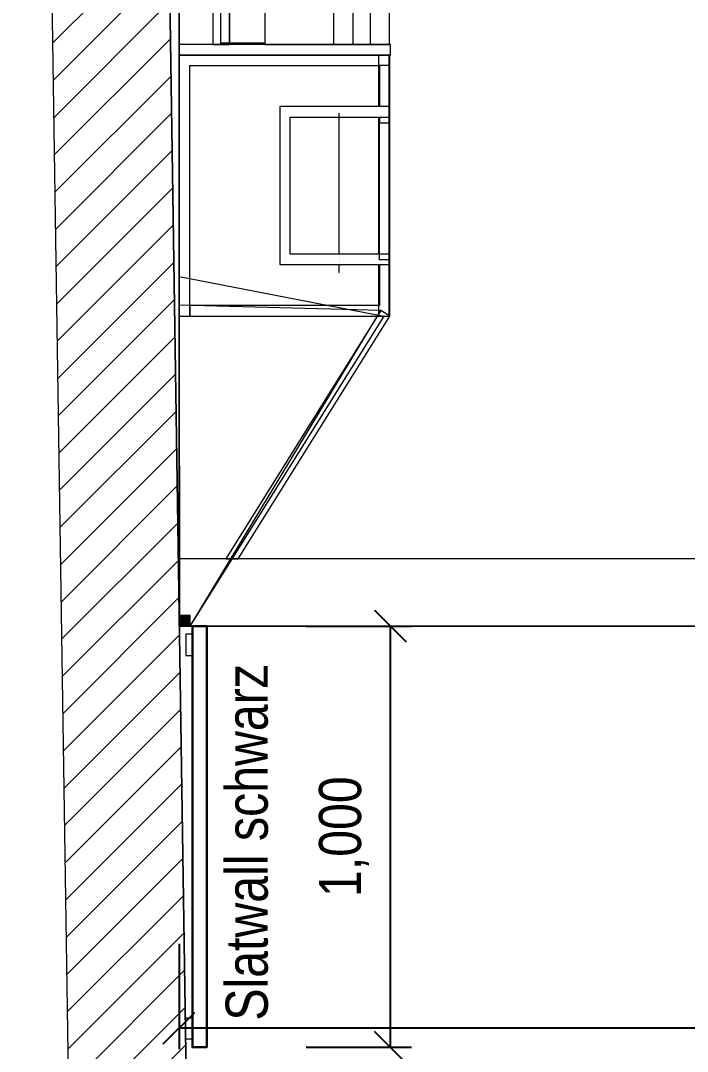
# Model space of a CAD drawing. Header units: millimetres. Extents: x 2027740 to 2136289, y -1533552 to -1491502.
# Drawn here: x 2063217 to 2064800, y -1504757 to -1502310 of the extents above; entities that cross this region are included whole.
import ezdxf
from ezdxf.enums import TextEntityAlignment as Align

# ---------------------------------------------------------------- set-up
doc = ezdxf.new("R2010")
doc.units = ezdxf.units.MM
doc.header["$MEASUREMENT"] = 0
doc.linetypes.add('AUSGEZOGEN', pattern=[0])
for name, color, linetype, lineweight in [('01_Grundriss', 7, 'Continuous', 0), ('10_Einrichtung', 7, 'Continuous', 0), ('11_Schraffur', 9, 'Continuous', 0), ('13_Ladenbau', 94, 'Continuous', 0)]:
    doc.layers.add(name, color=color, linetype=linetype, lineweight=lineweight)
doc.layers.add('15_Flächen', color=6, linetype='Continuous', lineweight=0, plot=False)
doc.styles.add('Rossmann', font='ARIALN.TTF', dxfattribs={"height": 100})
doc.styles.add('Style-Arial Narrow', font='ARIALN.TTF')
doc.dimstyles.new('Rossmann', dxfattribs={"dimtxt": 100, "dimasz": 75, "dimexe": 50, "dimexo": 0.0625, "dimgap": 50, "dimtad": 1, "dimdec": 3, "dimlfac": 0.001, "dimzin": 3, "dimtxsty": 'Rossmann', "dimcen": 0, "dimadec": 3, "dimazin": 0, "dimtfac": 1, "dimtdec": 0, "dimtofl": 0, "dimtmove": 0, "dimatfit": 1, "dimfxl": 200, "dimfxlon": 1, "dimfrac": 2, "dimtolj": 1, "dimtzin": 3, "dimarcsym": 0})

# ---------------------------------------------------------------- blocks, each defined once
blk = doc.blocks.new('_Oblique')
at = {"color": 0, "linetype": 'ByBlock', "lineweight": -2}
blk.add_line((0.5, 0.5), (-0.5, -0.5), dxfattribs=at)
blk = doc.blocks.new('*D66')
at = {"layer": '10_Einrichtung', "color": 0, "linetype": 'ByBlock', "lineweight": -2, "transparency": 16777216}
for p, q in [((2063593.1, -1499842), (2063593.1, -1500092)), ((2067593.1, -1500242), (2067593.1, -1499992))]:
    blk.add_line(p, q, dxfattribs=at)
at = {"layer": '10_Einrichtung', "color": 0, "lineweight": -2, "transparency": 16777216}
blk.add_line((2067593.1, -1500042), (2063593.1, -1500042), dxfattribs=at)
at = {"layer": 'Defpoints', "color": 0, "lineweight": 0, "transparency": 16777216}
for p in [(2063593.1, -1498747), (2063593.1, -1500042), (2067593.1, -1503747.6)]:
    blk.add_point(p, dxfattribs=at)
at = {"layer": '10_Einrichtung', "color": 0, "lineweight": -2, "transparency": 16777216, "xscale": 75, "yscale": 75, "zscale": 75, "rotation": 180}
blk.add_blockref('_Oblique', (2063593.1, -1500042), dxfattribs=at)
at = {"layer": '10_Einrichtung', "color": 0, "lineweight": -2, "transparency": 16777216, "xscale": 75, "yscale": 75, "zscale": 75}
blk.add_blockref('_Oblique', (2067593.1, -1500042), dxfattribs=at)
at = {"layer": '10_Einrichtung', "color": 0, "transparency": 16777216, "insert": (2065593.1, -1499931.9), "char_height": 100, "attachment_point": 5, "style": 'Style-Arial Narrow'}
blk.add_mtext('\\A1;4,000', dxfattribs=at)
blk = doc.blocks.new('*D67')
at = {"layer": '10_Einrichtung', "color": 0, "linetype": 'ByBlock', "lineweight": -2, "transparency": 16777216}
for p, q in [((2065146.6, -1498747), (2064896.6, -1498747)), ((2065146.6, -1503747), (2064896.6, -1503747))]:
    blk.add_line(p, q, dxfattribs=at)
at = {"layer": '10_Einrichtung', "color": 0, "lineweight": -2, "transparency": 16777216}
blk.add_line((2064946.6, -1498747), (2064946.6, -1503747), dxfattribs=at)
at = {"layer": 'Defpoints', "color": 0, "lineweight": 0, "transparency": 16777216}
for p in [(2069438.2, -1498747), (2064946.6, -1503747), (2067518.2, -1503747)]:
    blk.add_point(p, dxfattribs=at)
at = {"layer": '10_Einrichtung', "color": 0, "lineweight": -2, "transparency": 16777216, "xscale": 75, "yscale": 75, "zscale": 75}
for p, rotation in [((2064946.6, -1498747), 90), ((2064946.6, -1503747), 270)]:
    blk.add_blockref('_Oblique', p, dxfattribs=dict(at, rotation=rotation))
at = {"layer": '10_Einrichtung', "color": 0, "transparency": 16777216, "insert": (2064836.5, -1501247), "char_height": 100, "attachment_point": 5, "rotation": 90, "style": 'Style-Arial Narrow'}
blk.add_mtext('\\A1;5,000', dxfattribs=at)
blk = doc.blocks.new('SW m')
at = {"layer": '10_Einrichtung', "color": 5, "linetype": 'Continuous', "lineweight": 30, "flags": 128}
blk.add_lwpolyline([(1000, 0), (0, 0), (0, -34), (1000, -34)], close=True, dxfattribs=at)
at = {"layer": '10_Einrichtung', "color": 7, "lineweight": 0, "flags": 128}
for points in [[(69.5, 0), (19.5, 0), (19.5, 16), (69.5, 16)], [(930.5, 0), (980.5, 0), (980.5, 16), (930.5, 16)]]:
    blk.add_lwpolyline(points, close=True, dxfattribs=at)
at = {"layer": '10_Einrichtung', "color": 5, "linetype": 'Continuous', "lineweight": 0, "style": 'Rossmann'}
blk.add_text('Slatwall schwarz', height=100, dxfattribs=at).set_placement((486.4, -128.8), align=Align.MIDDLE_CENTER)
blk = doc.blocks.new('*D168')
at = {"layer": '10_Einrichtung', "color": 0, "linetype": 'ByBlock', "lineweight": -2, "transparency": 16777216}
for p, q in [((2063894.8, -1503747.6), (2064144.8, -1503747.6)), ((2063894.8, -1504747.6), (2064144.8, -1504747.6))]:
    blk.add_line(p, q, dxfattribs=at)
at = {"layer": '10_Einrichtung', "color": 0, "linetype": 'Continuous', "lineweight": -2, "transparency": 16777216}
blk.add_line((2064094.8, -1504747.6), (2064094.8, -1503747.6), dxfattribs=at)
at = {"layer": 'Defpoints', "color": 0, "linetype": 'Continuous', "lineweight": 0, "transparency": 16777216}
for p in [(2063659, -1503747.6), (2064094.8, -1503747.6), (2063659, -1504747.6)]:
    blk.add_point(p, dxfattribs=at)
at = {"layer": '10_Einrichtung', "color": 0, "linetype": 'Continuous', "lineweight": -2, "transparency": 16777216, "xscale": 75, "yscale": 75, "zscale": 75}
for p, rotation in [((2064094.8, -1503747.6), 90), ((2064094.8, -1504747.6), 270)]:
    blk.add_blockref('_Oblique', p, dxfattribs=dict(at, rotation=rotation))
at = {"layer": '10_Einrichtung', "color": 0, "linetype": 'Continuous', "lineweight": 0, "transparency": 16777216, "insert": (2063984.7, -1504247.6), "char_height": 100, "attachment_point": 5, "rotation": 90, "style": 'Style-Arial Narrow'}
blk.add_mtext('\\A1;1,000', dxfattribs=at)
blk = doc.blocks.new('*D620')
at = {"layer": '13_Ladenbau', "color": 0, "linetype": 'ByBlock', "lineweight": -2, "transparency": 16777216}
for p, q in [((2063593.1, -1504502.2), (2063593.1, -1504752.2)), ((2069598.2, -1504502.2), (2069598.2, -1504752.2))]:
    blk.add_line(p, q, dxfattribs=at)
at = {"layer": '13_Ladenbau', "color": 0, "lineweight": -2, "transparency": 16777216}
blk.add_line((2069598.2, -1504702.2), (2063593.1, -1504702.2), dxfattribs=at)
at = {"layer": 'Defpoints', "color": 0, "lineweight": 0, "transparency": 16777216}
for p in [(2063593.1, -1504297), (2069598.2, -1504297), (2063593.1, -1504702.2)]:
    blk.add_point(p, dxfattribs=at)
at = {"layer": '13_Ladenbau', "color": 0, "lineweight": -2, "transparency": 16777216, "xscale": 75, "yscale": 75, "zscale": 75, "rotation": 180}
blk.add_blockref('_Oblique', (2063593.1, -1504702.2), dxfattribs=at)
at = {"layer": '13_Ladenbau', "color": 0, "lineweight": -2, "transparency": 16777216, "xscale": 75, "yscale": 75, "zscale": 75}
blk.add_blockref('_Oblique', (2069598.2, -1504702.2), dxfattribs=at)
at = {"layer": '13_Ladenbau', "color": 0, "transparency": 16777216, "insert": (2066595.7, -1504592.1), "char_height": 100, "attachment_point": 5, "style": 'Style-Arial Narrow'}
blk.add_mtext('\\A1;6,005', dxfattribs=at)
blk = doc.blocks.new('Einfache Fensteröffnung')
at = {"color": 0, "linetype": 'Continuous', "lineweight": -2, "ltscale": 0.01}
for p, q in [((-1.625, 0), (-1.625, -0.25)), ((-1.625, 0), (1.625, 0)), ((1.625, 0), (1.625, -0.25)), ((-1.625, -0.25), (1.625, -0.25))]:
    blk.add_line(p, q, dxfattribs=at)
blk = doc.blocks.new('AU343H-22-11x0-00-00 4-Tier Gondola non swiched_4')
at = {"color": 0, "linetype": 'Continuous', "lineweight": -2, "ltscale": 0.01}
for p, q in [((0, 3.8), (0, 4)), ((0.03, 4), (0, 4)), ((17.37, 4), (0.03, 4)), ((0.03, 3.8), (0.03, 4)), ((17.37, 3.8), (17.37, 4)), ((17.4, 4), (17.37, 4)), ((17.4, 3.8), (17.4, 4)), ((0, 2.948), (0, 3.8)), ((0.03, 2.948), (0.03, 3.8)), ((17.37, 3.792), (0.03, 3.792)), ((17.37, 2.948), (17.37, 3.8)), ((17.4, 2.948), (17.4, 3.8)), ((0.03, 2.948), (0, 2.948)), ((0, 2.948), (0, 1.313)), ((17.37, 2.948), (0.03, 2.948)), ((17.4, 2.948), (17.37, 2.948)), ((17.4, 1.313), (17.4, 2.948)), ((0, 1.313), (0, 0.856)), ((0, 1.313), (17.4, 1.313)), ((17.4, 0.856), (17.4, 1.313)), ((0, 0.856), (0, 0.441)), ((0, 0.856), (17.4, 0.856)), ((17.4, 0.441), (17.4, 0.856)), ((0, 0.441), (0, -0.014)), ((0, 0.441), (17.4, 0.441)), ((17.4, -0.014), (17.4, 0.441)), ((0, -0.014), (17.4, -0.014))]:
    blk.add_line(p, q, dxfattribs=at)

msp = doc.modelspace()

# ---------------------------------------------------------------- hatches: boundary and pattern name
at = {"layer": '10_Einrichtung', "linetype": 'Continuous', "lineweight": 0}
for points in [[(2063972.6487, -1502907.7876), (2063972.6487, -1502530.2876), (2063973.6487, -1502530.2876), (2063973.6487, -1502907.7876)], [(2063593.9804, -1503747.5712), (2063593.9804, -1503722.5712), (2063619.3403, -1503722.5712), (2063619.3403, -1503747.5712)]]:
    msp.add_hatch(color=256, dxfattribs=at).paths.add_polyline_path(points)
at = {"layer": '11_Schraffur', "linetype": 'AUSGEZOGEN', "ltscale": 10}
h = msp.add_hatch(dxfattribs=at)
h.set_pattern_fill('ANSI31', color=256, pattern_type=2)
h.set_pattern_definition([(45, (1922705.07, -1372376.47), (-44.90128, 44.90128), [])])
h.paths.add_polyline_path([(2063620.1004, -1505471.2292), (2063500.1335, -1497552.0007), (2086188.2347, -1497552.0007), (2086188.2347, -1498737.0007), (2094348.2347, -1498737.0007), (2094490.7314, -1497787.6353), (2108337.2777, -1497675.5442), (2108338.0062, -1497765.5413), (2109275.4151, -1497757.9527), (2109524.0236, -1496484.4712), (2109043.1931, -1496399.6878), (2108833.9511, -1497471.517), (2094318.3019, -1497589.0246), (2094176.0137, -1498537.0007), (2086388.2347, -1498537.0007), (2086388.2347, -1497352.0007), (2063217.0716, -1497352.0007), (2063340.1325, -1505475.4704)], flags=17)

# ---------------------------------------------------------------- linework, layer by layer
at = {"layer": '01_Grundriss', "linetype": 'AUSGEZOGEN', "ltscale": 10}
for p, q in [((2063217.0716, -1497352.0007), (2063340.1325, -1505475.4704)), ((2063500.1335, -1497552.0007), (2063620.1004, -1505471.2292))]:
    msp.add_line(p, q, dxfattribs=at)
at = {"layer": '10_Einrichtung', "linetype": 'Continuous', "lineweight": 0}
for p, q in [((2064091.9143, -1502514.2361), (2064066.9143, -1502514.2361)), ((2064091.9143, -1502514.2361), (2064066.9143, -1502514.2361)), ((2064066.9143, -1502539.2361), (2064091.9143, -1502539.2361)), ((2064066.9143, -1502539.2361), (2064091.9143, -1502539.2361)), ((2064091.9143, -1502864.2361), (2064066.9143, -1502864.2361)), ((2064091.9143, -1502864.2361), (2064066.9143, -1502864.2361)), ((2064066.9143, -1502889.2361), (2064091.9143, -1502889.2361)), ((2064066.9143, -1502889.2361), (2064091.9143, -1502889.2361))]:
    msp.add_line(p, q, dxfattribs=at)
at = {"layer": '10_Einrichtung', "linetype": 'Continuous', "lineweight": 0, "flags": 128}
for points in [[(2063593.1053, -1498747.5709), (2067593.1053, -1498747.5709), (2067593.1053, -1503747.571), (2063593.1053, -1503747.571)], [(2063593.1053, -1503747.5709), (2067593.1053, -1503747.5709), (2067593.1053, -1498747.5709), (2063593.1053, -1498747.5709)], [(2063593.1053, -1503747.5692), (2067593.1053, -1503747.5692), (2067593.1053, -1498748.1414), (2063593.1053, -1498748.1414)], [(2063691.778, -1502366.6442), (2063593.1547, -1502366.6216), (2063593.5534, -1500626.7637), (2063692.1766, -1500626.7863)], [(2064091.9143, -1502391.7361), (2063593.8207, -1502391.7361), (2063593.6004, -1503011.732), (2064091.9143, -1503011.7361)], [(2063593.1053, -1503747.571), (2063593.1053, -1502917.9363), (2064079.1872, -1503011.7201), (2063618.4653, -1503747.571)], [(2063619.3403, -1503747.5712), (2064072.3115, -1502998.464), (2063593.3248, -1502985.6678), (2063593.9804, -1503747.5712)]]:
    msp.add_lwpolyline(points, close=True, dxfattribs=at)
for points in [[(2063673.1495, -1500626.719), (2063673.148, -1502366.6399)], [(2063713.148, -1502366.6399), (2063713.1495, -1500626.7191)], [(2064095.27, -1502366.7361), (2063593.8207, -1502366.7361)], [(2063593.8207, -1502366.7361), (2063593.8207, -1502391.7361)], [(2063673.148, -1502366.6399), (2063713.148, -1502366.6399)], [(2064095.27, -1502391.7361), (2064095.27, -1502366.7361)], [(2063593.8207, -1502391.7361), (2063593.6004, -1503011.732)], [(2063593.8207, -1502391.7361), (2064095.27, -1502391.7361)], [(2064093.8166, -1502391.7361), (2063593.8207, -1502391.7361)], [(2064091.9143, -1502391.9083), (2064066.9143, -1502391.9083)], [(2064066.9143, -1502391.9083), (2064066.9143, -1502514.2361)], [(2064091.9143, -1502514.2361), (2064091.9143, -1502391.9083)], [(2064093.8166, -1502553.1925), (2064093.8166, -1502391.7361)], [(2063618.6004, -1503011.7409), (2063618.8118, -1502416.7361)], [(2063618.8118, -1502416.7361), (2064068.8166, -1502416.7361)], [(2064091.9143, -1502416.7361), (2064066.9143, -1502416.7361)], [(2064066.9143, -1502416.7361), (2064066.9143, -1502514.2361)], [(2064068.8166, -1502416.7361), (2064068.8166, -1502514.2361)], [(2064091.9143, -1502514.2361), (2064091.9143, -1502416.7361)], [(2064066.9143, -1502514.2361), (2063832.2963, -1502514.2361)], [(2063832.2963, -1502514.2361), (2063832.2963, -1502889.2361)], [(2063973.6487, -1502530.2876), (2063972.6487, -1502530.2876)], [(2063972.6487, -1502530.2876), (2063972.6487, -1502864.2361)], [(2063973.6487, -1502864.2361), (2063973.6487, -1502530.2876)], [(2063857.2963, -1502539.2361), (2064066.9143, -1502539.2361)], [(2063857.2963, -1502864.2361), (2063857.2963, -1502539.2361)], [(2064066.9143, -1502539.2361), (2064066.9143, -1502864.2361)], [(2064066.9143, -1502539.2361), (2064066.9143, -1502864.2361)], [(2064068.8166, -1502539.2361), (2064068.8166, -1502553.1925)], [(2064091.9143, -1502864.2361), (2064091.9143, -1502539.2361)], [(2064091.9143, -1502864.2361), (2064091.9143, -1502539.2361)], [(2063972.6487, -1502864.2361), (2063857.2963, -1502864.2361)], [(2064066.9143, -1502864.2361), (2063973.6487, -1502864.2361)], [(2063832.2963, -1502889.2361), (2063857.2963, -1502889.2361)], [(2063857.2963, -1502889.2361), (2063972.6487, -1502889.2361)], [(2063972.6487, -1502889.2361), (2063972.6487, -1502907.7876)], [(2063973.6487, -1502889.2361), (2064066.9143, -1502889.2361)], [(2063973.6487, -1502907.7876), (2063973.6487, -1502889.2361)], [(2064066.9143, -1502889.2361), (2064066.9143, -1503011.7361)], [(2064066.9143, -1502889.2361), (2064066.9143, -1503011.7361)], [(2064068.8166, -1502889.2361), (2064068.8166, -1502986.7361)], [(2064091.9143, -1503011.7361), (2064091.9143, -1502889.2361)], [(2064091.9143, -1503011.7361), (2064091.9143, -1502889.2361)], [(2064093.8166, -1503011.7361), (2064093.8166, -1502878.1925)], [(2063972.6487, -1502907.7876), (2063973.6487, -1502907.7876)], [(2064068.8166, -1502986.7361), (2063618.8205, -1502986.7361)], [(2063618.8205, -1502986.7361), (2063618.8205, -1503011.7361)], [(2063593.6004, -1503011.732), (2063618.6004, -1503011.7409)], [(2063618.8205, -1503011.7361), (2064093.8166, -1503011.7361)], [(2064072.3115, -1502998.464), (2063703.9284, -1503587.571)], [(2063733.4139, -1503587.571), (2064093.5083, -1503011.7189)], [(2064066.9143, -1503011.7361), (2064091.9143, -1503011.7361)], [(2064066.9143, -1503011.7361), (2064091.9143, -1503011.7361)], [(2064093.5083, -1503011.7189), (2064072.3115, -1502998.464)], [(2067433.1053, -1503587.571), (2063593.1053, -1503587.571)], [(2063593.1053, -1503587.571), (2063593.1053, -1503747.571)], [(2063703.9284, -1503587.571), (2063733.4139, -1503587.571)], [(2063619.3403, -1503722.5712), (2063593.9804, -1503722.5712)], [(2063593.9804, -1503722.5712), (2063593.9804, -1503747.5712)], [(2063619.3403, -1503747.5712), (2063619.3403, -1503722.5712)], [(2063593.1053, -1503747.571), (2067593.1053, -1503747.571)], [(2063593.9804, -1503747.5712), (2063619.3403, -1503747.5712)]]:
    msp.add_lwpolyline(points, dxfattribs=at)
at = {"layer": '15_Flächen', "linetype": 'AUSGEZOGEN', "ltscale": 10, "flags": 128}
msp.add_lwpolyline([(2063518.2363, -1498747.0007), (2069416.2347, -1498747.0007), (2069416.2347, -1497552.0007), (2086188.2347, -1497552.0007), (2086188.2347, -1498737.0007), (2094348.2347, -1498737.0007), (2094490.7314, -1497787.6353), (2108337.2777, -1497675.5442), (2108338.0062, -1497765.5413), (2109517.9676, -1497755.9892), (2109508.3603, -1497805.0575), (2109547.615, -1497812.7433), (2108805.7428, -1501601.7995), (2108766.4882, -1501594.1137), (2108756.8809, -1501643.182), (2107891.7578, -1501473.7966), (2107780.5881, -1502052.9736), (2107765.8571, -1502050.146), (2107762.6687, -1502066.757), (2107762.6687, -1502066.757), (2107551.5231, -1502026.2288), (2107517.1505, -1502019.6312), (2107517.1505, -1502019.6312), (2106749.1698, -1501872.2218), (2106546.6419, -1502927.3614), (2106495.5741, -1502917.5593), (2106064.4675, -1505163.5593), (2106115.5353, -1505173.3614), (2105970.73, -1505927.7748), (2105970.73, -1505927.7748), (2105970.73, -1505927.7748), (2105970.73, -1505927.7748), (2105925.3788, -1506164.0476), (2106938.8777, -1506358.5828), (2106935.6894, -1506375.1937), (2106950.4205, -1506378.0213), (2106843.9162, -1506932.8923), (2107683.5883, -1507094.0624), (2107674.1631, -1507143.1661), (2107713.446, -1507150.7062), (2107014.288, -1510793.2134), (2106975.0051, -1510785.6733), (2106965.5799, -1510834.777), (2106437.4116, -1510724.1616), (2106384.1156, -1510978.6405), (2100740.5785, -1509934.0344), (2100598.6456, -1510756.8831), (2092446.7045, -1510980.2262), (2092417.4768, -1511217.0547), (2092428.2323, -1511218.3821), (2092261.6635, -1512398.2829), (2091681.6913, -1512316.4071), (2091593.672, -1512918.1904), (2086495.8059, -1512012.1881), (2085680.4686, -1517269.6664), (2081425.2555, -1516914.6143), (2082017.1994, -1514073.6274), (2081723.5068, -1514012.434), (2081595.0066, -1514629.1601), (2063839.6788, -1514684.447), (2063626.0077, -1505861.1845), (2063730.9957, -1505861.1845), (2063725.0883, -1505469.6388), (2063620.1004, -1505471.2292)], close=True, dxfattribs=at)

# ---------------------------------------------------------------- block references
at = {"layer": '10_Einrichtung', "linetype": 'Continuous', "lineweight": 0, "xscale": 100, "yscale": 100, "zscale": 100, "rotation": 89.98687182098702}
msp.add_blockref('AU343H-22-11x0-00-00 4-Tier Gondola non swiched_4', (2064091.7779, -1502366.7358), dxfattribs=at)
at = {"layer": '10_Einrichtung', "linetype": 'Continuous', "lineweight": 0, "extrusion": (0, 0, -1), "xscale": 100, "yscale": 100, "zscale": 100, "rotation": 89.99999999999868}
msp.add_blockref('Einfache Fensteröffnung', (-2064093.8166, -1502715.6925), dxfattribs=at)
at = {"layer": '10_Einrichtung', "color": 7, "lineweight": 0, "rotation": 90}
msp.add_blockref('SW m', (2063625.0245, -1504747.571), dxfattribs=at)

# ---------------------------------------------------------------- dimensions: what is measured, and where the dimension line sits
at = {"layer": '10_Einrichtung'}
for base, p1, p2, angle, picture, middle in [((2064946.6182, -1503747.0007), (2069438.2363, -1498747.0007), (2067518.2363, -1503747.0007), 270, '*D67', (2064836.5227, -1501247.0007)), ((2063593.1053, -1500042.042), (2067593.1053, -1503747.571), (2063593.1053, -1498747.0004), 180, '*D66', (2065593.1053, -1499931.9465))]:
    dim = msp.add_linear_dim(base=base, p1=p1, p2=p2, angle=angle, dimstyle='Rossmann', override={"dimtxsty": 'Style-Arial Narrow', "dimblk": 'Oblique', "dimtdec": 3}, dxfattribs=at)
    dim.commit()
    dim.dimension.update_dxf_attribs({"geometry": picture, "text_midpoint": middle})
at = {"layer": '10_Einrichtung', "linetype": 'Continuous', "lineweight": 0}
dim = msp.add_linear_dim(base=(2064094.7908, -1503747.571), p1=(2063659.0245, -1504747.571), p2=(2063659.0245, -1503747.571), angle=90, dimstyle='Rossmann', override={"dimtxsty": 'Style-Arial Narrow', "dimblk": 'Oblique', "dimtdec": 3}, dxfattribs=at)
dim.commit()
dim.dimension.update_dxf_attribs({"geometry": '*D168', "text_midpoint": (2063984.6953, -1504247.571)})
at = {"layer": '13_Ladenbau'}
dim = msp.add_linear_dim(base=(2063593.1053, -1504702.2414), p1=(2069598.2363, -1504297.0007), p2=(2063593.1053, -1504297.0007), angle=180, dimstyle='Rossmann', override={"dimtxsty": 'Style-Arial Narrow', "dimblk": 'Oblique', "dimtdec": 3}, dxfattribs=at)
dim.commit()
dim.dimension.update_dxf_attribs({"geometry": '*D620', "text_midpoint": (2066595.6708, -1504592.1459)})

doc.saveas('drawing.dxf')
